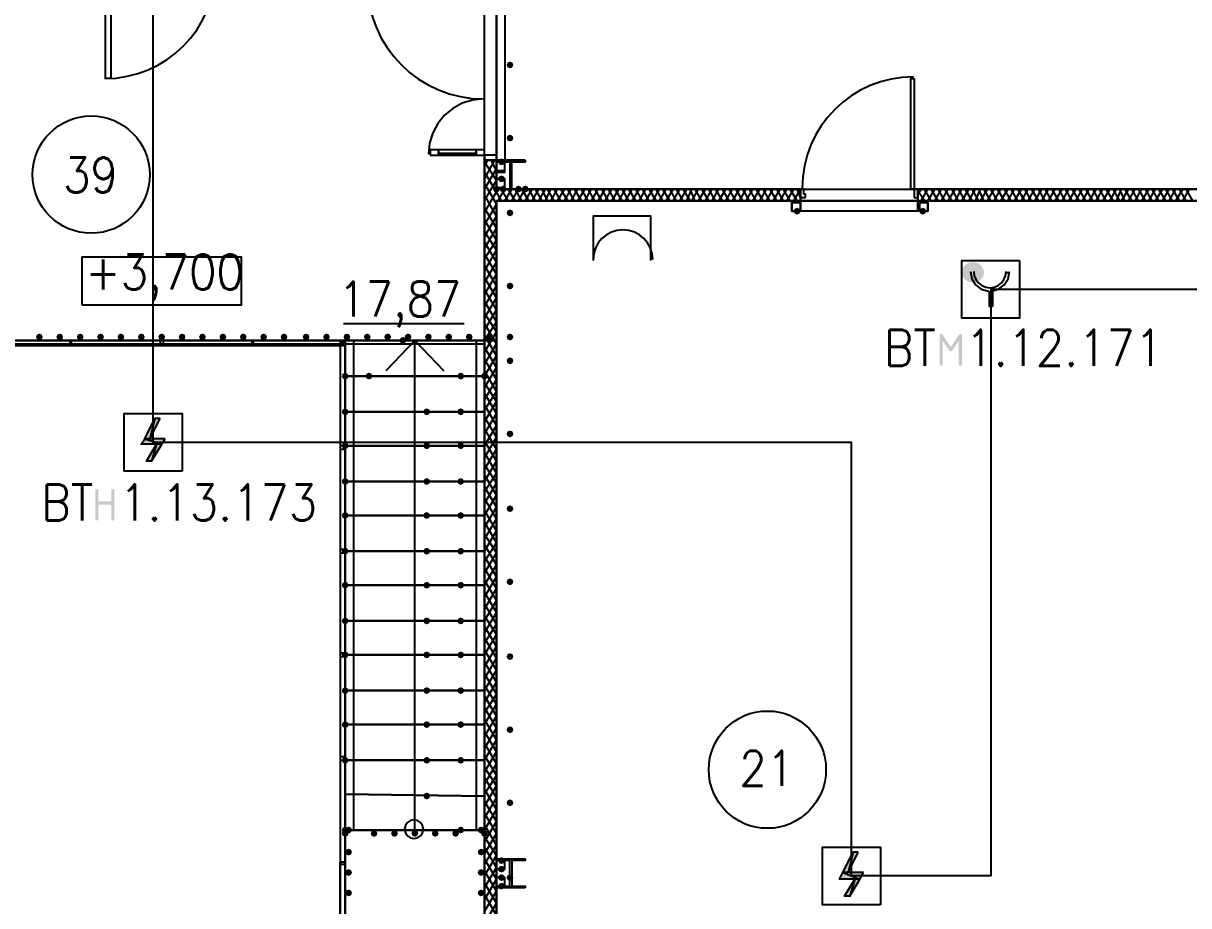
# Model space of a CAD drawing. Header units: millimetres. Extents: x 0 to 420, y 0 to 297.
# Drawn here: x 247.08 to 276.12, y 122.53 to 144.5 of the extents above; entities that cross this region are included whole.
import ezdxf

# ---------------------------------------------------------------- set-up
doc = ezdxf.new("R2010")
doc.units = ezdxf.units.MM
doc.layers.get('0').update_dxf_attribs({"linetype": 'CONTINUOUS'})
doc.styles.get("Standard").update_dxf_attribs({"font": 'STANDARD'})

msp = doc.modelspace()

# ---------------------------------------------------------------- hatches: boundary and pattern name
at = {"true_color": 0x000007}
for points in [[(259.291667, 143.467667), (259.266796, 143.407871), (259.207, 143.383), (259.147204, 143.407871), (259.122333, 143.467667), (259.147204, 143.527462), (259.207, 143.552333), (259.266796, 143.527463)], [(259.291667, 141.647333), (259.266796, 141.587537), (259.207, 141.562667), (259.147204, 141.587537), (259.122333, 141.647333), (259.147204, 141.707129), (259.207, 141.732), (259.266796, 141.707129)], [(259.08, 141.054667), (259.055129, 140.994871), (258.995333, 140.97), (258.935538, 140.994871), (258.910667, 141.054667), (258.935537, 141.114462), (258.995333, 141.139333), (259.055129, 141.114463)], [(259.08, 140.631333), (259.055129, 140.571537), (258.995333, 140.546667), (258.935538, 140.571537), (258.910667, 140.631333), (258.935537, 140.691129), (258.995333, 140.716), (259.055129, 140.691129)], [(258.953, 140.377333), (258.928129, 140.317537), (258.868333, 140.292667), (258.808538, 140.317537), (258.783667, 140.377333), (258.808537, 140.437129), (258.868333, 140.462), (258.928129, 140.437129)], [(259.122333, 140.377333), (259.097463, 140.317537), (259.037667, 140.292667), (258.977871, 140.317537), (258.953, 140.377333), (258.977871, 140.437129), (259.037667, 140.462), (259.097462, 140.437129)], [(259.503333, 140.377333), (259.478462, 140.317537), (259.418667, 140.292667), (259.358871, 140.317537), (259.334, 140.377333), (259.358871, 140.437129), (259.418667, 140.462), (259.478462, 140.437129)], [(259.672667, 140.377333), (259.647796, 140.317537), (259.588, 140.292667), (259.528204, 140.317537), (259.503333, 140.377333), (259.528204, 140.437129), (259.588, 140.462), (259.647796, 140.437129)], [(259.291667, 139.784667), (259.266796, 139.724871), (259.207, 139.7), (259.147204, 139.724871), (259.122333, 139.784667), (259.147204, 139.844462), (259.207, 139.869333), (259.266796, 139.844463)], [(266.446, 139.827), (266.421129, 139.767204), (266.361333, 139.742333), (266.301537, 139.767204), (266.276667, 139.827), (266.301537, 139.886796), (266.361333, 139.911667), (266.421129, 139.886796)], [(269.578667, 139.827), (269.553796, 139.767204), (269.494, 139.742333), (269.434204, 139.767204), (269.409333, 139.827), (269.434204, 139.886796), (269.494, 139.911667), (269.553796, 139.886796)], [(259.291667, 137.964333), (259.266796, 137.904537), (259.207, 137.879667), (259.147204, 137.904537), (259.122333, 137.964333), (259.147204, 138.024129), (259.207, 138.049), (259.266796, 138.024129)], [(247.565333, 136.694333), (247.540462, 136.634537), (247.480667, 136.609667), (247.420871, 136.634537), (247.396, 136.694333), (247.420871, 136.754129), (247.480667, 136.779), (247.540462, 136.754129)], [(248.073333, 136.694333), (248.048462, 136.634537), (247.988667, 136.609667), (247.928871, 136.634537), (247.904, 136.694333), (247.928871, 136.754129), (247.988667, 136.779), (248.048462, 136.754129)], [(248.581333, 136.694333), (248.556462, 136.634537), (248.496667, 136.609667), (248.436871, 136.634537), (248.412, 136.694333), (248.436871, 136.754129), (248.496667, 136.779), (248.556462, 136.754129)], [(249.089333, 136.694333), (249.064462, 136.634537), (249.004667, 136.609667), (248.944871, 136.634537), (248.92, 136.694333), (248.944871, 136.754129), (249.004667, 136.779), (249.064462, 136.754129)], [(249.597333, 136.694333), (249.572462, 136.634537), (249.512667, 136.609667), (249.452871, 136.634537), (249.428, 136.694333), (249.452871, 136.754129), (249.512667, 136.779), (249.572462, 136.754129)], [(250.105333, 136.694333), (250.080462, 136.634537), (250.020667, 136.609667), (249.960871, 136.634537), (249.936, 136.694333), (249.960871, 136.754129), (250.020667, 136.779), (250.080462, 136.754129)], [(250.613333, 136.694333), (250.588462, 136.634537), (250.528667, 136.609667), (250.468871, 136.634537), (250.444, 136.694333), (250.468871, 136.754129), (250.528667, 136.779), (250.588462, 136.754129)], [(251.121333, 136.694333), (251.096462, 136.634537), (251.036667, 136.609667), (250.976871, 136.634537), (250.952, 136.694333), (250.976871, 136.754129), (251.036667, 136.779), (251.096462, 136.754129)], [(251.629333, 136.694333), (251.604463, 136.634537), (251.544667, 136.609667), (251.484871, 136.634537), (251.46, 136.694333), (251.484871, 136.754129), (251.544667, 136.779), (251.604462, 136.754129)], [(252.137333, 136.694333), (252.112462, 136.634537), (252.052667, 136.609667), (251.992871, 136.634537), (251.968, 136.694333), (251.992871, 136.754129), (252.052667, 136.779), (252.112462, 136.754129)], [(252.645333, 136.694333), (252.620462, 136.634537), (252.560667, 136.609667), (252.500871, 136.634537), (252.476, 136.694333), (252.500871, 136.754129), (252.560667, 136.779), (252.620462, 136.754129)], [(253.153333, 136.694333), (253.128462, 136.634537), (253.068667, 136.609667), (253.008871, 136.634537), (252.984, 136.694333), (253.008871, 136.754129), (253.068667, 136.779), (253.128462, 136.754129)], [(253.661333, 136.694333), (253.636462, 136.634537), (253.576667, 136.609667), (253.516871, 136.634537), (253.492, 136.694333), (253.516871, 136.754129), (253.576667, 136.779), (253.636462, 136.754129)], [(254.211667, 136.694333), (254.186796, 136.634537), (254.127, 136.609667), (254.067204, 136.634537), (254.042333, 136.694333), (254.067204, 136.754129), (254.127, 136.779), (254.186796, 136.754129)], [(254.719667, 136.694333), (254.694796, 136.634537), (254.635, 136.609667), (254.575204, 136.634537), (254.550333, 136.694333), (254.575204, 136.754129), (254.635, 136.779), (254.694796, 136.754129)], [(255.227667, 136.694333), (255.202796, 136.634537), (255.143, 136.609667), (255.083204, 136.634537), (255.058333, 136.694333), (255.083204, 136.754129), (255.143, 136.779), (255.202796, 136.754129)], [(255.735667, 136.694333), (255.710796, 136.634537), (255.651, 136.609667), (255.591204, 136.634537), (255.566333, 136.694333), (255.591204, 136.754129), (255.651, 136.779), (255.710796, 136.754129)], [(256.243667, 136.694333), (256.218796, 136.634537), (256.159, 136.609667), (256.099204, 136.634537), (256.074333, 136.694333), (256.099204, 136.754129), (256.159, 136.779), (256.218796, 136.754129)], [(256.751667, 136.694333), (256.726796, 136.634537), (256.667, 136.609667), (256.607204, 136.634537), (256.582333, 136.694333), (256.607204, 136.754129), (256.667, 136.779), (256.726796, 136.754129)], [(257.259667, 136.694333), (257.234796, 136.634537), (257.175, 136.609667), (257.115204, 136.634537), (257.090333, 136.694333), (257.115204, 136.754129), (257.175, 136.779), (257.234796, 136.754129)], [(257.767667, 136.694333), (257.742796, 136.634537), (257.683, 136.609667), (257.623204, 136.634537), (257.598333, 136.694333), (257.623204, 136.754129), (257.683, 136.779), (257.742796, 136.754129)], [(258.275667, 136.694333), (258.250796, 136.634537), (258.191, 136.609667), (258.131204, 136.634537), (258.106333, 136.694333), (258.131204, 136.754129), (258.191, 136.779), (258.250796, 136.754129)], [(258.783667, 136.694333), (258.758796, 136.634537), (258.699, 136.609667), (258.639204, 136.634537), (258.614333, 136.694333), (258.639204, 136.754129), (258.699, 136.779), (258.758796, 136.754129)], [(259.291667, 136.694333), (259.266796, 136.634537), (259.207, 136.609667), (259.147204, 136.634537), (259.122333, 136.694333), (259.147204, 136.754129), (259.207, 136.779), (259.266796, 136.754129)], [(270.429632, 136.770621), (270.459398, 136.760699), (270.46932, 136.730933), (270.46932, 136.014354), (270.459398, 135.984588), (270.429632, 135.974666), (270.399867, 135.984588), (270.389945, 136.014354), (270.389945, 136.599744), (270.227336, 136.356658), (270.190956, 136.332956), (270.153473, 136.356658), (269.991967, 136.599744), (269.991967, 136.014354), (269.982046, 135.984588), (269.95228, 135.974666), (269.922032, 135.984588), (269.912041, 136.014354), (269.912041, 136.730933), (269.922032, 136.760699), (269.95228, 136.770621), (269.987006, 136.750777), (270.190956, 136.444853), (270.396008, 136.752982)], [(259.291667, 136.101667), (259.266796, 136.041871), (259.207, 136.017), (259.147204, 136.041871), (259.122333, 136.101667), (259.147204, 136.161462), (259.207, 136.186333), (259.266796, 136.161463)], [(259.291667, 134.281333), (259.266796, 134.221537), (259.207, 134.196667), (259.147204, 134.221537), (259.122333, 134.281333), (259.147204, 134.341129), (259.207, 134.366), (259.266796, 134.341129)], [(248.872375, 132.16202), (248.872375, 132.8786), (248.882366, 132.908366), (248.912614, 132.918288), (248.942379, 132.908366), (248.952301, 132.8786), (248.952301, 132.599685), (249.270352, 132.599685), (249.270352, 132.8786), (249.280274, 132.908366), (249.31004, 132.918288), (249.340081, 132.908366), (249.350279, 132.8786), (249.350279, 132.16202), (249.340081, 132.132255), (249.31004, 132.122333), (249.280274, 132.132255), (249.270352, 132.16202), (249.270352, 132.52031), (248.952301, 132.52031), (248.952301, 132.16202), (248.942379, 132.132255), (248.912614, 132.122333), (248.882366, 132.132255)], [(259.291667, 132.418667), (259.266796, 132.358871), (259.207, 132.334), (259.147204, 132.358871), (259.122333, 132.418667), (259.147204, 132.478462), (259.207, 132.503333), (259.266796, 132.478463)], [(259.291667, 130.598333), (259.266796, 130.538537), (259.207, 130.513667), (259.147204, 130.538537), (259.122333, 130.598333), (259.147204, 130.658129), (259.207, 130.683), (259.266796, 130.658129)], [(259.291667, 128.735667), (259.266796, 128.675871), (259.207, 128.651), (259.147204, 128.675871), (259.122333, 128.735667), (259.147204, 128.795462), (259.207, 128.820333), (259.266796, 128.795463)], [(259.291667, 126.915333), (259.266796, 126.855538), (259.207, 126.830667), (259.147204, 126.855538), (259.122333, 126.915333), (259.147204, 126.975129), (259.207, 127), (259.266796, 126.975129)], [(259.291667, 125.095), (259.266796, 125.035204), (259.207, 125.010333), (259.147204, 125.035204), (259.122333, 125.095), (259.147204, 125.154796), (259.207, 125.179667), (259.266796, 125.154796)], [(255.185333, 124.333), (255.160462, 124.273204), (255.100667, 124.248333), (255.040871, 124.273204), (255.016, 124.333), (255.040871, 124.392796), (255.100667, 124.417667), (255.160462, 124.392796)], [(255.27, 124.417667), (255.245129, 124.357871), (255.185333, 124.333), (255.125538, 124.357871), (255.100667, 124.417667), (255.125537, 124.477462), (255.185333, 124.502333), (255.245129, 124.477463)], [(255.905, 124.333), (255.880129, 124.273204), (255.820333, 124.248333), (255.760538, 124.273204), (255.735667, 124.333), (255.760537, 124.392796), (255.820333, 124.417667), (255.880129, 124.392796)], [(256.413, 124.333), (256.388129, 124.273204), (256.328333, 124.248333), (256.268537, 124.273204), (256.243667, 124.333), (256.268537, 124.392796), (256.328333, 124.417667), (256.388129, 124.392796)], [(256.921, 124.333), (256.896129, 124.273204), (256.836333, 124.248333), (256.776538, 124.273204), (256.751667, 124.333), (256.776537, 124.392796), (256.836333, 124.417667), (256.896129, 124.392796)], [(257.429, 124.333), (257.404129, 124.273204), (257.344333, 124.248333), (257.284538, 124.273204), (257.259667, 124.333), (257.284537, 124.392796), (257.344333, 124.417667), (257.404129, 124.392796)], [(257.937, 124.333), (257.912129, 124.273204), (257.852333, 124.248333), (257.792537, 124.273204), (257.767667, 124.333), (257.792537, 124.392796), (257.852333, 124.417667), (257.912129, 124.392796)], [(258.572, 124.417667), (258.547129, 124.357871), (258.487333, 124.333), (258.427537, 124.357871), (258.402667, 124.417667), (258.427537, 124.477462), (258.487333, 124.502333), (258.547129, 124.477463)], [(258.656667, 124.333), (258.631796, 124.273204), (258.572, 124.248333), (258.512204, 124.273204), (258.487333, 124.333), (258.512204, 124.392796), (258.572, 124.417667), (258.631796, 124.392796)], [(255.27, 123.867333), (255.245129, 123.807538), (255.185333, 123.782667), (255.125538, 123.807538), (255.100667, 123.867333), (255.125537, 123.927129), (255.185333, 123.952), (255.245129, 123.927129)], [(258.572, 123.867333), (258.547129, 123.807538), (258.487333, 123.782667), (258.427537, 123.807538), (258.402667, 123.867333), (258.427537, 123.927129), (258.487333, 123.952), (258.547129, 123.927129)], [(259.08, 123.655667), (259.055129, 123.595871), (258.995333, 123.571), (258.935538, 123.595871), (258.910667, 123.655667), (258.935537, 123.715462), (258.995333, 123.740333), (259.055129, 123.715463)], [(255.27, 123.359333), (255.245129, 123.299537), (255.185333, 123.274667), (255.125538, 123.299537), (255.100667, 123.359333), (255.125537, 123.419129), (255.185333, 123.444), (255.245129, 123.419129)], [(258.572, 123.359333), (258.547129, 123.299537), (258.487333, 123.274667), (258.427537, 123.299537), (258.402667, 123.359333), (258.427537, 123.419129), (258.487333, 123.444), (258.547129, 123.419129)], [(259.08, 123.444), (259.055129, 123.384204), (258.995333, 123.359333), (258.935538, 123.384204), (258.910667, 123.444), (258.935537, 123.503796), (258.995333, 123.528667), (259.055129, 123.503796)], [(259.08, 123.232333), (259.055129, 123.172537), (258.995333, 123.147667), (258.935538, 123.172537), (258.910667, 123.232333), (258.935537, 123.292129), (258.995333, 123.317), (259.055129, 123.292129)], [(259.291667, 123.232333), (259.266796, 123.172537), (259.207, 123.147667), (259.147204, 123.172537), (259.122333, 123.232333), (259.147204, 123.292129), (259.207, 123.317), (259.266796, 123.292129)], [(255.27, 122.851333), (255.245129, 122.791537), (255.185333, 122.766667), (255.125538, 122.791537), (255.100667, 122.851333), (255.125537, 122.911129), (255.185333, 122.936), (255.245129, 122.911129)], [(258.572, 122.851333), (258.547129, 122.791537), (258.487333, 122.766667), (258.427537, 122.791537), (258.402667, 122.851333), (258.427537, 122.911129), (258.487333, 122.936), (258.547129, 122.911129)], [(259.08, 123.020667), (259.055129, 122.960871), (258.995333, 122.936), (258.935538, 122.960871), (258.910667, 123.020667), (258.935537, 123.080462), (258.995333, 123.105333), (259.055129, 123.080463)]]:
    msp.add_hatch(color=0, dxfattribs=at).paths.add_polyline_path(points, flags=0)
at = {"true_color": 0x000001}
h = msp.add_hatch(color=0, dxfattribs=at)
edge = h.paths.add_edge_path(flags=0)
edge.add_ellipse((270.742834, 138.302999), major_axis=(0.275167, 0), ratio=0.923077, start_angle=0, end_angle=360)
at = {"true_color": 0x0000fe}
for points in [[(256.624667, 136.609667), (256.599796, 136.549871), (256.54, 136.525), (256.480204, 136.549871), (256.455333, 136.609667), (256.480204, 136.669462), (256.54, 136.694333), (256.599796, 136.669463)], [(255.185333, 135.720667), (255.160462, 135.660871), (255.100667, 135.636), (255.040871, 135.660871), (255.016, 135.720667), (255.040871, 135.780462), (255.100667, 135.805333), (255.160462, 135.780463)], [(255.185333, 135.720667), (255.160462, 135.660871), (255.100667, 135.636), (255.040871, 135.660871), (255.016, 135.720667), (255.040871, 135.780462), (255.100667, 135.805333), (255.160462, 135.780463)], [(255.778, 135.720667), (255.753129, 135.660871), (255.693333, 135.636), (255.633537, 135.660871), (255.608667, 135.720667), (255.633537, 135.780462), (255.693333, 135.805333), (255.753129, 135.780463)], [(258.064, 135.720667), (258.039129, 135.660871), (257.979333, 135.636), (257.919538, 135.660871), (257.894667, 135.720667), (257.919537, 135.780462), (257.979333, 135.805333), (258.039129, 135.780463)], [(258.656667, 135.720667), (258.631796, 135.660871), (258.572, 135.636), (258.512204, 135.660871), (258.487333, 135.720667), (258.512204, 135.780462), (258.572, 135.805333), (258.631796, 135.780463)], [(258.656667, 135.720667), (258.631796, 135.660871), (258.572, 135.636), (258.512204, 135.660871), (258.487333, 135.720667), (258.512204, 135.780462), (258.572, 135.805333), (258.631796, 135.780463)], [(255.185333, 134.831667), (255.160462, 134.771871), (255.100667, 134.747), (255.040871, 134.771871), (255.016, 134.831667), (255.040871, 134.891462), (255.100667, 134.916333), (255.160462, 134.891463)], [(257.217333, 134.831667), (257.192462, 134.771871), (257.132667, 134.747), (257.072871, 134.771871), (257.048, 134.831667), (257.072871, 134.891462), (257.132667, 134.916333), (257.192462, 134.891463)], [(258.064, 134.831667), (258.039129, 134.771871), (257.979333, 134.747), (257.919538, 134.771871), (257.894667, 134.831667), (257.919537, 134.891462), (257.979333, 134.916333), (258.039129, 134.891463)], [(255.185333, 133.985), (255.160462, 133.925204), (255.100667, 133.900333), (255.040871, 133.925204), (255.016, 133.985), (255.040871, 134.044796), (255.100667, 134.069667), (255.160462, 134.044796)], [(257.217333, 133.985), (257.192462, 133.925204), (257.132667, 133.900333), (257.072871, 133.925204), (257.048, 133.985), (257.072871, 134.044796), (257.132667, 134.069667), (257.192462, 134.044796)], [(258.064, 133.985), (258.039129, 133.925204), (257.979333, 133.900333), (257.919538, 133.925204), (257.894667, 133.985), (257.919537, 134.044796), (257.979333, 134.069667), (258.039129, 134.044796)], [(255.185333, 133.096), (255.160462, 133.036204), (255.100667, 133.011333), (255.040871, 133.036204), (255.016, 133.096), (255.040871, 133.155796), (255.100667, 133.180667), (255.160462, 133.155796)], [(257.217333, 133.096), (257.192462, 133.036204), (257.132667, 133.011333), (257.072871, 133.036204), (257.048, 133.096), (257.072871, 133.155796), (257.132667, 133.180667), (257.192462, 133.155796)], [(258.064, 133.096), (258.039129, 133.036204), (257.979333, 133.011333), (257.919538, 133.036204), (257.894667, 133.096), (257.919537, 133.155796), (257.979333, 133.180667), (258.039129, 133.155796)], [(255.185333, 132.249333), (255.160462, 132.189537), (255.100667, 132.164667), (255.040871, 132.189537), (255.016, 132.249333), (255.040871, 132.309129), (255.100667, 132.334), (255.160462, 132.309129)], [(257.217333, 132.249333), (257.192462, 132.189537), (257.132667, 132.164667), (257.072871, 132.189537), (257.048, 132.249333), (257.072871, 132.309129), (257.132667, 132.334), (257.192462, 132.309129)], [(258.064, 132.249333), (258.039129, 132.189537), (257.979333, 132.164667), (257.919538, 132.189537), (257.894667, 132.249333), (257.919537, 132.309129), (257.979333, 132.334), (258.039129, 132.309129)], [(255.185333, 131.360333), (255.160462, 131.300538), (255.100667, 131.275667), (255.040871, 131.300538), (255.016, 131.360333), (255.040871, 131.420129), (255.100667, 131.445), (255.160462, 131.420129)], [(257.217333, 131.360333), (257.192462, 131.300538), (257.132667, 131.275667), (257.072871, 131.300538), (257.048, 131.360333), (257.072871, 131.420129), (257.132667, 131.445), (257.192462, 131.420129)], [(258.064, 131.360333), (258.039129, 131.300538), (257.979333, 131.275667), (257.919538, 131.300538), (257.894667, 131.360333), (257.919537, 131.420129), (257.979333, 131.445), (258.039129, 131.420129)], [(255.185333, 130.513667), (255.160462, 130.453871), (255.100667, 130.429), (255.040871, 130.453871), (255.016, 130.513667), (255.040871, 130.573462), (255.100667, 130.598333), (255.160462, 130.573463)], [(255.185333, 130.513667), (255.160462, 130.453871), (255.100667, 130.429), (255.040871, 130.453871), (255.016, 130.513667), (255.040871, 130.573462), (255.100667, 130.598333), (255.160462, 130.573463)], [(257.217333, 130.513667), (257.192462, 130.453871), (257.132667, 130.429), (257.072871, 130.453871), (257.048, 130.513667), (257.072871, 130.573462), (257.132667, 130.598333), (257.192462, 130.573463)], [(258.064, 130.513667), (258.039129, 130.453871), (257.979333, 130.429), (257.919538, 130.453871), (257.894667, 130.513667), (257.919537, 130.573462), (257.979333, 130.598333), (258.039129, 130.573463)], [(255.185333, 129.624667), (255.160462, 129.564871), (255.100667, 129.54), (255.040871, 129.564871), (255.016, 129.624667), (255.040871, 129.684462), (255.100667, 129.709333), (255.160462, 129.684463)], [(257.217333, 129.624667), (257.192462, 129.564871), (257.132667, 129.54), (257.072871, 129.564871), (257.048, 129.624667), (257.072871, 129.684462), (257.132667, 129.709333), (257.192462, 129.684463)], [(258.064, 129.624667), (258.039129, 129.564871), (257.979333, 129.54), (257.919538, 129.564871), (257.894667, 129.624667), (257.919537, 129.684462), (257.979333, 129.709333), (258.039129, 129.684463)], [(255.185333, 128.778), (255.160462, 128.718204), (255.100667, 128.693333), (255.040871, 128.718204), (255.016, 128.778), (255.040871, 128.837796), (255.100667, 128.862667), (255.160462, 128.837796)], [(257.217333, 128.778), (257.192462, 128.718204), (257.132667, 128.693333), (257.072871, 128.718204), (257.048, 128.778), (257.072871, 128.837796), (257.132667, 128.862667), (257.192462, 128.837796)], [(258.064, 128.778), (258.039129, 128.718204), (257.979333, 128.693333), (257.919538, 128.718204), (257.894667, 128.778), (257.919537, 128.837796), (257.979333, 128.862667), (258.039129, 128.837796)], [(255.185333, 127.889), (255.160462, 127.829204), (255.100667, 127.804333), (255.040871, 127.829204), (255.016, 127.889), (255.040871, 127.948796), (255.100667, 127.973667), (255.160462, 127.948796)], [(257.217333, 127.889), (257.192462, 127.829204), (257.132667, 127.804333), (257.072871, 127.829204), (257.048, 127.889), (257.072871, 127.948796), (257.132667, 127.973667), (257.192462, 127.948796)], [(258.064, 127.889), (258.039129, 127.829204), (257.979333, 127.804333), (257.919538, 127.829204), (257.894667, 127.889), (257.919537, 127.948796), (257.979333, 127.973667), (258.039129, 127.948796)], [(255.185333, 127.042333), (255.160462, 126.982537), (255.100667, 126.957667), (255.040871, 126.982537), (255.016, 127.042333), (255.040871, 127.102129), (255.100667, 127.127), (255.160462, 127.102129)], [(257.217333, 127.042333), (257.192462, 126.982537), (257.132667, 126.957667), (257.072871, 126.982537), (257.048, 127.042333), (257.072871, 127.102129), (257.132667, 127.127), (257.192462, 127.102129)], [(258.064, 127.042333), (258.039129, 126.982537), (257.979333, 126.957667), (257.919538, 126.982537), (257.894667, 127.042333), (257.919537, 127.102129), (257.979333, 127.127), (258.039129, 127.102129)], [(255.185333, 126.153333), (255.160462, 126.093538), (255.100667, 126.068667), (255.040871, 126.093538), (255.016, 126.153333), (255.040871, 126.213129), (255.100667, 126.238), (255.160462, 126.213129)], [(257.217333, 126.153333), (257.192462, 126.093538), (257.132667, 126.068667), (257.072871, 126.093538), (257.048, 126.153333), (257.072871, 126.213129), (257.132667, 126.238), (257.192462, 126.213129)], [(258.064, 126.153333), (258.039129, 126.093538), (257.979333, 126.068667), (257.919538, 126.093538), (257.894667, 126.153333), (257.919537, 126.213129), (257.979333, 126.238), (258.039129, 126.213129)], [(257.217333, 125.264333), (257.192462, 125.204537), (257.132667, 125.179667), (257.072871, 125.204537), (257.048, 125.264333), (257.072871, 125.324129), (257.132667, 125.349), (257.192462, 125.324129)], [(257.217333, 125.264333), (257.192462, 125.204537), (257.132667, 125.179667), (257.072871, 125.204537), (257.048, 125.264333), (257.072871, 125.324129), (257.132667, 125.349), (257.192462, 125.324129)], [(255.185333, 124.417667), (255.160462, 124.357871), (255.100667, 124.333), (255.040871, 124.357871), (255.016, 124.417667), (255.040871, 124.477462), (255.100667, 124.502333), (255.160462, 124.477463)], [(258.064, 124.417667), (258.039129, 124.357871), (257.979333, 124.333), (257.919538, 124.357871), (257.894667, 124.417667), (257.919537, 124.477462), (257.979333, 124.502333), (258.039129, 124.477463)]]:
    msp.add_hatch(color=0, dxfattribs=at).paths.add_polyline_path(points, flags=0)
at = {"true_color": 0x000001}
h = msp.add_hatch(color=0, dxfattribs=at)
h.paths.add_polyline_path([(250.486334, 134.662333), (250.359334, 134.662333), (250.232334, 134.154333)], flags=0)
h.paths.add_polyline_path([(250.359334, 134.662333), (250.232334, 134.154333), (250.105334, 134.154333)], flags=0)
h = msp.add_hatch(color=0, dxfattribs=at)
h.paths.add_polyline_path([(250.613334, 134.154333), (250.105334, 134.154333), (250.528667, 134.027333)], flags=0)
h.paths.add_polyline_path([(250.105334, 134.154333), (250.528667, 134.027333), (250.020667, 134.027333)], flags=0)
h = msp.add_hatch(color=0, dxfattribs=at)
h.paths.add_polyline_path([(250.528667, 134.027333), (250.401667, 134.027333), (250.274667, 133.603999)], flags=0)
h.paths.add_polyline_path([(250.401667, 134.027333), (250.274667, 133.603999), (250.147667, 133.603999)], flags=0)
h = msp.add_hatch(color=0, dxfattribs=at)
h.paths.add_polyline_path([(267.885334, 123.867333), (267.758334, 123.867333), (267.631334, 123.359333)], flags=0)
h.paths.add_polyline_path([(267.758334, 123.867333), (267.631334, 123.359333), (267.504334, 123.359333)], flags=0)
h = msp.add_hatch(color=0, dxfattribs=at)
h.paths.add_polyline_path([(268.012334, 123.359333), (267.504334, 123.359333), (267.927667, 123.19)], flags=0)
h.paths.add_polyline_path([(267.504334, 123.359333), (267.927667, 123.19), (267.419667, 123.19)], flags=0)
h = msp.add_hatch(color=0, dxfattribs=at)
h.paths.add_polyline_path([(267.927667, 123.19), (267.800667, 123.19), (267.673667, 122.766666)], flags=0)
h.paths.add_polyline_path([(267.800667, 123.19), (267.673667, 122.766666), (267.546667, 122.766666)], flags=0)

# ---------------------------------------------------------------- linework, layer by layer
at = {"color": 0, "true_color": 0x000007}
for points in [[(392.938, 222.25), (258.868333, 222.25), (258.868333, 191.219667), (242.189, 191.219667), (242.189, 222.25), (108.119333, 222.25), (108.119333, 105.579333), (242.189, 105.579333), (242.189, 136.609667), (258.868333, 136.609667), (258.868333, 105.579333), (392.938, 105.579333)], [(242.189, 221.869), (242.189, 191.219667), (258.868333, 191.219667), (258.868333, 221.869), (392.557, 221.869), (392.557, 105.918), (258.868333, 105.918), (258.868333, 136.609667), (242.189, 136.609667), (242.189, 105.918), (108.500333, 105.918), (108.500333, 221.869)], [(249.131667, 143.129), (249.131667, 145.880667), (249.258667, 145.880667), (249.258667, 143.129)], [(269.282333, 143.129), (269.282333, 140.377333), (269.197667, 140.377333), (269.197667, 143.129)], [(257.217333, 141.224), (257.429, 141.224), (257.429, 141.351), (257.217333, 141.351)], [(257.429, 141.266333), (258.360333, 141.266333), (258.360333, 141.351), (257.429, 141.351)], [(257.429, 141.224), (258.360333, 141.224), (258.360333, 141.266333), (257.429, 141.266333)], [(258.572, 141.351), (258.360333, 141.351), (258.360333, 141.224), (258.572, 141.224)], [(258.868333, 141.224), (258.572, 141.224), (258.572, 141.097), (258.868333, 141.097)], [(258.868333, 141.097), (258.572, 141.097)], [(259.588, 141.097), (258.868333, 141.097), (258.868333, 141.054667), (259.207, 141.054667), (259.207, 140.377333), (258.868333, 140.377333), (259.588, 140.377333), (259.249333, 140.377333), (259.249333, 141.054667), (259.588, 141.054667)], [(259.08, 141.054667), (258.868333, 141.054667), (258.868333, 140.843), (259.08, 140.843), (259.08, 141.054667), (258.868333, 141.054667), (258.868333, 140.800667), (259.08, 140.800667)], [(259.08, 140.631333), (258.868333, 140.631333), (258.868333, 140.419667), (259.08, 140.419667), (259.08, 140.631333), (258.868333, 140.631333), (258.868333, 140.377333), (259.08, 140.377333)], [(266.573, 140.165667), (266.573, 140.250333), (266.530667, 140.250333), (266.530667, 140.377333), (266.446, 140.377333), (266.446, 140.165667)], [(269.367, 140.165667), (269.367, 140.377333), (269.282333, 140.377333), (269.282333, 140.250333), (269.282333, 140.165667)], [(266.234333, 140.081), (266.446, 140.081), (266.446, 139.827), (266.234333, 139.827)], [(266.234333, 140.038667), (266.234333, 139.827), (266.446, 139.827), (266.446, 140.038667)], [(269.367, 140.081), (269.621, 140.081), (269.621, 139.827), (269.367, 139.827)], [(269.409333, 140.038667), (269.409333, 139.827), (269.621, 139.827), (269.621, 140.038667)], [(248.539, 137.498667), (252.518333, 137.498667), (252.518333, 138.684), (248.539, 138.684)], [(246.083667, 120.946333), (246.083667, 113.157), (245.956667, 113.157), (245.956667, 120.946333), (245.956667, 113.157), (246.083667, 113.157), (246.083667, 120.946333), (246.083667, 123.613333), (246.083667, 136.482667), (254.973667, 136.482667), (254.973667, 123.613333), (254.973667, 120.946333), (254.973667, 113.157), (255.100667, 113.157), (255.100667, 120.946333), (255.100667, 123.613333), (255.100667, 136.609667), (245.956667, 136.609667), (245.956667, 123.613333), (245.956667, 120.946333), (245.956667, 113.157), (246.083667, 113.157)], [(248.285, 136.482667), (248.285, 136.609667), (248.242667, 136.609667), (248.242667, 136.482667)], [(250.571, 136.482667), (250.571, 136.609667), (250.486333, 136.609667), (250.486333, 136.482667)], [(252.814667, 136.482667), (252.814667, 136.609667), (252.772333, 136.609667), (252.772333, 136.482667)], [(255.100667, 136.525), (255.100667, 136.567333), (255.058333, 136.567333), (255.016, 136.567333), (254.973667, 136.567333), (254.973667, 136.525), (255.016, 136.525), (255.016, 136.482667), (255.058333, 136.482667), (255.058333, 136.525)], [(255.312333, 124.417667), (255.312333, 136.609667), (255.100667, 136.609667), (255.100667, 124.417667)], [(255.100667, 135.720667), (255.100667, 136.609667), (258.572, 136.609667), (258.572, 135.720667), (255.100667, 135.720667), (255.100667, 134.831667), (258.572, 134.831667), (258.572, 135.720667)], [(258.572, 124.417667), (258.572, 136.609667), (258.360333, 136.609667), (258.360333, 124.417667)], [(258.572, 134.831667), (255.100667, 134.831667), (255.100667, 133.985), (258.572, 133.985)], [(254.973667, 133.900333), (255.100667, 133.900333), (255.100667, 133.985), (254.973667, 133.985)], [(258.572, 133.985), (255.100667, 133.985), (255.100667, 133.096), (258.572, 133.096)], [(258.572, 133.096), (255.100667, 133.096), (255.100667, 132.249333), (258.572, 132.249333)], [(258.572, 132.249333), (255.100667, 132.249333), (255.100667, 131.360333), (258.572, 131.360333)], [(254.973667, 131.318), (255.100667, 131.318), (255.100667, 131.402667), (254.973667, 131.402667)], [(258.572, 131.360333), (255.100667, 131.360333), (255.100667, 130.513667), (258.572, 130.513667)], [(258.572, 130.513667), (255.100667, 130.513667), (255.100667, 129.624667), (258.572, 129.624667)], [(258.572, 129.624667), (255.100667, 129.624667), (255.100667, 128.778), (258.572, 128.778)], [(254.973667, 128.735667), (255.100667, 128.735667), (255.100667, 128.820333), (254.973667, 128.820333)], [(258.572, 128.778), (255.100667, 128.778), (255.100667, 127.889), (258.572, 127.889)], [(258.572, 127.889), (255.100667, 127.889), (255.100667, 127.042333), (258.572, 127.042333)], [(258.572, 127.042333), (255.100667, 127.042333), (255.100667, 126.153333), (258.572, 126.153333)], [(254.973667, 126.153333), (255.100667, 126.153333), (255.100667, 126.238), (254.973667, 126.238)], [(258.572, 126.153333), (255.100667, 126.153333), (255.100667, 125.306667), (258.572, 125.264333)], [(258.572, 125.264333), (255.100667, 125.306667), (255.100667, 124.417667), (258.572, 124.417667)], [(258.572, 124.417667), (255.100667, 124.417667), (255.100667, 121.793), (258.572, 121.793)], [(254.973667, 123.571), (255.100667, 123.571), (255.100667, 123.613333), (254.973667, 123.613333)], [(259.588, 122.978333), (258.868333, 122.978333), (258.868333, 123.020667), (259.207, 123.020667), (259.207, 123.655667), (258.868333, 123.655667), (258.868333, 123.698), (259.588, 123.698), (259.588, 123.655667), (259.249333, 123.655667), (259.249333, 123.020667), (259.588, 123.020667)], [(259.08, 123.655667), (258.868333, 123.655667), (258.868333, 123.444), (259.08, 123.444), (259.08, 123.655667), (258.868333, 123.655667), (258.868333, 123.444), (259.08, 123.444)], [(259.08, 123.232333), (258.868333, 123.232333), (258.868333, 123.020667), (259.08, 123.020667), (259.08, 123.232333), (258.868333, 123.232333), (258.868333, 123.020667), (259.08, 123.020667)]]:
    msp.add_lwpolyline(points, close=True, dxfattribs=at)
at = {"color": 0, "true_color": 0x0000fe}
msp.add_lwpolyline([(242.189, 221.869), (108.500333, 221.869), (108.500333, 105.918), (242.189, 105.918), (242.189, 136.609667), (258.868333, 136.609667), (258.868333, 105.918), (392.557, 105.918), (392.557, 221.869), (258.868333, 221.869), (258.868333, 191.219667), (242.189, 191.219667)], close=True, dxfattribs=at)
at = {"color": 0, "true_color": 0x000001}
for points in [[(285.115001, 137.879666), (271.907001, 137.879666), (271.187334, 137.879666), (271.187334, 123.274666), (267.716001, 123.274666), (267.716001, 134.069666), (250.317001, 134.069666), (250.317001, 149.224999), (113.749668, 149.224999), (113.749668, 178.180999), (127.762001, 178.265666), (233.934001, 178.265666), (233.934001, 195.410666), (250.317001, 195.410666), (250.317001, 163.914666), (262.085667, 163.914666), (262.085667, 178.265666), (385.953, 178.265666)], [(270.679334, 138.325614), (270.71349, 138.144771), (270.808435, 137.993964), (270.951171, 137.887273), (271.128702, 137.838781)], [(270.764005, 138.325826), (270.777569, 138.22057), (270.81734, 138.124049), (270.880597, 138.040998), (270.964622, 137.976152), (271.06267, 137.935528), (271.166171, 137.921987), (271.269673, 137.935528), (271.36772, 137.976152), (271.451746, 138.040998), (271.515003, 138.124049), (271.554774, 138.22057), (271.568338, 138.325826)], [(271.203611, 137.838776), (271.38116, 137.887269), (271.523895, 137.99396), (271.61883, 138.144767), (271.652979, 138.32561)], [(271.568334, 138.302999), (271.653001, 138.302999)], [(271.145001, 137.837333), (271.145001, 137.456333)], [(271.229667, 137.837333), (271.229667, 137.456333)], [(271.229667, 137.456333), (271.145001, 137.456333)]]:
    msp.add_lwpolyline(points, dxfattribs=at)
at = {"color": 0, "true_color": 0x000008}
for points in [[(380.322667, 140.377333), (380.322667, 187.452), (258.868333, 187.452), (258.868333, 140.377333)], [(242.485333, 145.880667), (242.485333, 136.525), (258.572, 136.525), (258.572, 145.880667)]]:
    msp.add_lwpolyline(points, close=True, dxfattribs=at)
at = {"color": 0, "true_color": 0x000007}
for points in [[(249.1105, 143.129), (249.394009, 143.143316), (249.669327, 143.185334), (249.935061, 143.25366), (250.189818, 143.346901), (250.432204, 143.463663), (250.660824, 143.602552), (250.874286, 143.762176), (251.071195, 143.941139), (251.250158, 144.138048), (251.409781, 144.351509), (251.54867, 144.58013), (251.665432, 144.822515), (251.758674, 145.077272), (251.827, 145.343006), (251.869018, 145.618325), (251.883333, 145.901833)], [(255.651, 145.520833), (255.665971, 145.224339), (255.709913, 144.93641), (255.781369, 144.658504), (255.87888, 144.392079), (256.00099, 144.138591), (256.14624, 143.8995), (256.313174, 143.676261), (256.500334, 143.470334), (256.706261, 143.283174), (256.9295, 143.11624), (257.168591, 142.97099), (257.422079, 142.84888), (257.688504, 142.751369), (257.96641, 142.679913), (258.254339, 142.635971), (258.550833, 142.621)], [(258.868333, 143.340667), (258.868333, 145.626667), (258.995333, 145.626667)], [(258.995333, 145.626667), (259.08, 145.626667), (259.08, 143.340667)], [(258.995333, 141.097), (258.868333, 141.097), (258.868333, 143.340667)], [(259.08, 143.340667), (259.08, 141.097), (258.995333, 141.097)], [(269.261167, 143.171333), (268.977658, 143.157018), (268.70234, 143.115), (268.436605, 143.046674), (268.181849, 142.953432), (267.939463, 142.83667), (267.710843, 142.697781), (267.497381, 142.538158), (267.300472, 142.359195), (267.121509, 142.162286), (266.961886, 141.948824), (266.822996, 141.720204), (266.706234, 141.477818), (266.612993, 141.223061), (266.544667, 140.957327), (266.502649, 140.682009), (266.488333, 140.3985)], [(258.550833, 142.621), (258.273558, 142.593048), (258.015301, 142.512879), (257.781597, 142.386026), (257.577976, 142.218024), (257.409974, 142.014403), (257.283121, 141.780699), (257.202952, 141.522442), (257.175, 141.245167)], [(257.429, 141.266333), (258.360333, 141.266333)], [(258.572, 140.927667), (258.656667, 141.097)], [(258.572, 140.631333), (258.826, 141.097)], [(258.572, 141.097), (258.868333, 141.097)], [(258.572, 141.097), (258.572, 140.377333)], [(258.868333, 140.589), (258.572, 141.054667)], [(258.572, 140.377333), (258.868333, 140.885333)], [(258.868333, 140.843), (258.741333, 141.097)], [(258.868333, 141.097), (258.868333, 141.054667)], [(258.868333, 140.377333), (258.868333, 141.097)], [(258.995333, 140.843), (258.995333, 140.800667)], [(259.037667, 141.097), (259.037667, 141.054667)], [(259.207, 141.097), (259.207, 140.377333)], [(259.418667, 141.097), (259.418667, 141.054667)], [(259.588, 141.097), (259.588, 141.054667)], [(258.826, 140.377333), (258.572, 140.800667)], [(258.741333, 140.377333), (258.868333, 140.589)], [(258.656667, 140.377333), (258.572, 140.504333)], [(258.572, 140.081), (258.741333, 140.377333)], [(258.572, 140.377333), (258.572, 140.081)], [(258.826, 140.081), (258.656667, 140.377333)], [(258.741333, 140.081), (258.910667, 140.377333)], [(258.995333, 140.081), (258.826, 140.377333)], [(266.446, 140.377333), (258.868333, 140.377333)], [(258.910667, 140.081), (259.08, 140.377333)], [(258.995333, 140.419667), (258.995333, 140.377333)], [(259.164667, 140.081), (258.995333, 140.377333)], [(259.08, 140.081), (259.249333, 140.377333)], [(259.334, 140.081), (259.164667, 140.377333)], [(259.249333, 140.081), (259.418667, 140.377333)], [(259.503333, 140.081), (259.334, 140.377333)], [(259.418667, 140.081), (259.588, 140.377333)], [(259.672667, 140.081), (259.503333, 140.377333)], [(259.588, 140.081), (259.757333, 140.377333)], [(259.842, 140.081), (259.672667, 140.377333)], [(259.757333, 140.081), (259.926667, 140.377333)], [(260.011333, 140.081), (259.842, 140.377333)], [(259.926667, 140.081), (260.096, 140.377333)], [(260.138333, 140.081), (260.011333, 140.377333)], [(260.096, 140.081), (260.223, 140.377333)], [(260.307667, 140.081), (260.138333, 140.377333)], [(260.223, 140.081), (260.392333, 140.377333)], [(260.477, 140.081), (260.307667, 140.377333)], [(260.392333, 140.081), (260.561667, 140.377333)], [(260.646333, 140.081), (260.477, 140.377333)], [(260.561667, 140.081), (260.731, 140.377333)], [(260.815667, 140.081), (260.646333, 140.377333)], [(260.731, 140.081), (260.900333, 140.377333)], [(260.985, 140.081), (260.815667, 140.377333)], [(260.900333, 140.081), (261.069667, 140.377333)], [(261.154333, 140.081), (260.985, 140.377333)], [(261.069667, 140.081), (261.239, 140.377333)], [(261.323667, 140.081), (261.154333, 140.377333)], [(261.239, 140.081), (261.408333, 140.377333)], [(261.493, 140.081), (261.323667, 140.377333)], [(261.408333, 140.081), (261.577667, 140.377333)], [(261.662333, 140.081), (261.493, 140.377333)], [(261.577667, 140.081), (261.747, 140.377333)], [(261.831667, 140.081), (261.662333, 140.377333)], [(261.747, 140.081), (261.916333, 140.377333)], [(262.001, 140.081), (261.831667, 140.377333)], [(261.916333, 140.081), (262.085667, 140.377333)], [(262.170333, 140.081), (262.001, 140.377333)], [(262.085667, 140.081), (262.255, 140.377333)], [(262.339667, 140.081), (262.170333, 140.377333)], [(262.255, 140.081), (262.424333, 140.377333)], [(262.509, 140.081), (262.339667, 140.377333)], [(262.424333, 140.081), (262.593667, 140.377333)], [(262.678333, 140.081), (262.509, 140.377333)], [(262.593667, 140.081), (262.763, 140.377333)], [(262.847667, 140.081), (262.678333, 140.377333)], [(262.763, 140.081), (262.932333, 140.377333)], [(263.017, 140.081), (262.847667, 140.377333)], [(262.932333, 140.081), (263.101667, 140.377333)], [(263.186333, 140.081), (263.017, 140.377333)], [(263.101667, 140.081), (263.271, 140.377333)], [(263.355667, 140.081), (263.186333, 140.377333)], [(263.271, 140.081), (263.440333, 140.377333)], [(263.525, 140.081), (263.355667, 140.377333)], [(263.440333, 140.081), (263.609667, 140.377333)], [(263.694333, 140.081), (263.525, 140.377333)], [(263.609667, 140.081), (263.736667, 140.377333)], [(263.821333, 140.081), (263.694333, 140.377333)], [(263.736667, 140.081), (263.906, 140.377333)], [(263.990667, 140.081), (263.821333, 140.377333)], [(263.906, 140.081), (264.075333, 140.377333)], [(264.16, 140.081), (263.990667, 140.377333)], [(264.075333, 140.081), (264.244667, 140.377333)], [(264.329333, 140.081), (264.16, 140.377333)], [(264.244667, 140.081), (264.414, 140.377333)], [(264.498667, 140.081), (264.329333, 140.377333)], [(264.414, 140.081), (264.583333, 140.377333)], [(264.668, 140.081), (264.498667, 140.377333)], [(264.583333, 140.081), (264.752667, 140.377333)], [(264.837333, 140.081), (264.668, 140.377333)], [(264.752667, 140.081), (264.922, 140.377333)], [(265.006667, 140.081), (264.837333, 140.377333)], [(264.922, 140.081), (265.091333, 140.377333)], [(265.176, 140.081), (265.006667, 140.377333)], [(265.091333, 140.081), (265.260667, 140.377333)], [(265.345333, 140.081), (265.176, 140.377333)], [(265.260667, 140.081), (265.43, 140.377333)], [(265.514667, 140.081), (265.345333, 140.377333)], [(265.43, 140.081), (265.599333, 140.377333)], [(265.684, 140.081), (265.514667, 140.377333)], [(265.599333, 140.081), (265.768667, 140.377333)], [(265.853333, 140.081), (265.684, 140.377333)], [(265.768667, 140.081), (265.938, 140.377333)], [(266.022667, 140.081), (265.853333, 140.377333)], [(265.938, 140.081), (266.107333, 140.377333)], [(266.192, 140.081), (266.022667, 140.377333)], [(266.107333, 140.081), (266.276667, 140.377333)], [(266.361333, 140.081), (266.192, 140.377333)], [(266.276667, 140.081), (266.446, 140.377333)], [(266.446, 140.165667), (266.361333, 140.377333)], [(266.446, 140.377333), (266.446, 140.165667), (266.446, 140.081)], [(266.446, 140.081), (266.446, 140.165667), (266.446, 140.377333), (266.446, 140.165667)], [(269.367, 140.250333), (269.451667, 140.377333)], [(269.367, 140.377333), (269.367, 140.165667), (269.367, 140.081)], [(269.367, 140.081), (269.367, 140.165667), (269.367, 140.377333), (269.367, 140.165667)], [(283.845, 140.377333), (269.367, 140.377333)], [(269.536333, 140.081), (269.367, 140.335)], [(269.451667, 140.081), (269.621, 140.377333)], [(269.705667, 140.081), (269.536333, 140.377333)], [(269.621, 140.081), (269.790333, 140.377333)], [(269.875, 140.081), (269.705667, 140.377333)], [(269.790333, 140.081), (269.959667, 140.377333)], [(270.044333, 140.081), (269.875, 140.377333)], [(269.959667, 140.081), (270.129, 140.377333)], [(270.213667, 140.081), (270.044333, 140.377333)], [(270.129, 140.081), (270.298333, 140.377333)], [(270.383, 140.081), (270.213667, 140.377333)], [(270.298333, 140.081), (270.467667, 140.377333)], [(270.552333, 140.081), (270.383, 140.377333)], [(270.467667, 140.081), (270.637, 140.377333)], [(270.721667, 140.081), (270.552333, 140.377333)], [(270.637, 140.081), (270.806333, 140.377333)], [(270.891, 140.081), (270.721667, 140.377333)], [(270.806333, 140.081), (270.933333, 140.377333)], [(271.018, 140.081), (270.891, 140.377333)], [(270.933333, 140.081), (271.102667, 140.377333)], [(271.187333, 140.081), (271.018, 140.377333)], [(271.102667, 140.081), (271.272, 140.377333)], [(271.356667, 140.081), (271.187333, 140.377333)], [(271.272, 140.081), (271.441333, 140.377333)], [(271.526, 140.081), (271.356667, 140.377333)], [(271.441333, 140.081), (271.610667, 140.377333)], [(271.695333, 140.081), (271.526, 140.377333)], [(271.610667, 140.081), (271.78, 140.377333)], [(271.864667, 140.081), (271.695333, 140.377333)], [(271.78, 140.081), (271.949333, 140.377333)], [(272.034, 140.081), (271.864667, 140.377333)], [(271.949333, 140.081), (272.118667, 140.377333)], [(272.203333, 140.081), (272.034, 140.377333)], [(272.118667, 140.081), (272.288, 140.377333)], [(272.372667, 140.081), (272.203333, 140.377333)], [(272.288, 140.081), (272.457333, 140.377333)], [(272.542, 140.081), (272.372667, 140.377333)], [(272.457333, 140.081), (272.626667, 140.377333)], [(272.711333, 140.081), (272.542, 140.377333)], [(272.626667, 140.081), (272.796, 140.377333)], [(272.880667, 140.081), (272.711333, 140.377333)], [(272.796, 140.081), (272.965333, 140.377333)], [(273.05, 140.081), (272.880667, 140.377333)], [(272.965333, 140.081), (273.134667, 140.377333)], [(273.219333, 140.081), (273.05, 140.377333)], [(273.134667, 140.081), (273.304, 140.377333)], [(273.388667, 140.081), (273.219333, 140.377333)], [(273.304, 140.081), (273.473333, 140.377333)], [(273.558, 140.081), (273.388667, 140.377333)], [(273.473333, 140.081), (273.642667, 140.377333)], [(273.727333, 140.081), (273.558, 140.377333)], [(273.642667, 140.081), (273.812, 140.377333)], [(273.896667, 140.081), (273.727333, 140.377333)], [(273.812, 140.081), (273.981333, 140.377333)], [(274.066, 140.081), (273.896667, 140.377333)], [(273.981333, 140.081), (274.150667, 140.377333)], [(274.235333, 140.081), (274.066, 140.377333)], [(274.150667, 140.081), (274.32, 140.377333)], [(274.404667, 140.081), (274.235333, 140.377333)], [(274.32, 140.081), (274.447, 140.377333)], [(274.531667, 140.081), (274.404667, 140.377333)], [(274.447, 140.081), (274.616333, 140.377333)], [(274.701, 140.081), (274.531667, 140.377333)], [(274.616333, 140.081), (274.785667, 140.377333)], [(274.870333, 140.081), (274.701, 140.377333)], [(274.785667, 140.081), (274.955, 140.377333)], [(275.039667, 140.081), (274.870333, 140.377333)], [(274.955, 140.081), (275.124333, 140.377333)], [(275.209, 140.081), (275.039667, 140.377333)], [(275.124333, 140.081), (275.293667, 140.377333)], [(275.378333, 140.081), (275.209, 140.377333)], [(275.293667, 140.081), (275.463, 140.377333)], [(275.547667, 140.081), (275.378333, 140.377333)], [(275.463, 140.081), (275.632333, 140.377333)], [(275.717, 140.081), (275.547667, 140.377333)], [(275.632333, 140.081), (275.801667, 140.377333)], [(275.886333, 140.081), (275.717, 140.377333)], [(275.801667, 140.081), (275.971, 140.377333)], [(276.055667, 140.081), (275.886333, 140.377333)], [(275.971, 140.081), (276.140333, 140.377333)], [(276.225, 140.081), (276.055667, 140.377333)], [(258.656667, 140.081), (258.572, 140.208)], [(258.572, 139.784667), (258.741333, 140.081)], [(258.572, 140.081), (258.572, 105.579333)], [(258.572, 139.488333), (258.868333, 139.996333)], [(258.868333, 139.7), (258.656667, 140.081)], [(258.868333, 139.996333), (258.826, 140.081)], [(258.868333, 105.579333), (258.868333, 140.081)], [(258.868333, 140.081), (266.446, 140.081)], [(266.361333, 140.081), (266.361333, 140.038667)], [(266.446, 140.081), (266.446, 140.123333)], [(266.446, 139.954), (266.446, 140.081), (267.927667, 140.081)], [(267.927667, 140.081), (269.367, 140.081), (269.367, 139.954)], [(269.367, 140.081), (276.479, 140.081)], [(269.494, 140.081), (269.494, 140.038667)], [(258.868333, 139.403667), (258.572, 139.911667)], [(258.572, 139.192), (258.868333, 139.7)], [(267.927667, 139.827), (266.446, 139.827), (266.446, 139.954)], [(269.367, 139.954), (269.367, 139.827), (267.927667, 139.827)], [(258.868333, 139.107333), (258.572, 139.615333)], [(258.572, 138.895667), (258.868333, 139.403667)], [(258.868333, 138.853333), (258.572, 139.319)], [(258.572, 138.641667), (258.868333, 139.107333)], [(258.868333, 138.557), (258.572, 139.065)], [(258.572, 138.345333), (258.868333, 138.853333)], [(258.868333, 138.260667), (258.572, 138.768667)], [(258.572, 138.049), (258.868333, 138.557)], [(270.467667, 138.599333), (271.907001, 138.599333)], [(258.868333, 137.964333), (258.572, 138.472333)], [(258.572, 137.752667), (258.868333, 138.260667)], [(258.868333, 137.668), (258.572, 138.176)], [(258.572, 137.456333), (258.868333, 137.964333)], [(258.868333, 137.371667), (258.572, 137.879667)], [(258.572, 137.16), (258.868333, 137.668)], [(258.868333, 137.075333), (258.572, 137.583333)], [(258.572, 136.863667), (258.868333, 137.371667)], [(258.868333, 136.821333), (258.572, 137.287)], [(258.572, 136.609667), (258.868333, 137.075333)], [(255.058333, 137.033), (258.064, 137.033)], [(258.868333, 136.525), (258.572, 137.033)], [(258.572, 136.313333), (258.868333, 136.821333)], [(255.100667, 136.609667), (245.956667, 136.609667)], [(255.100667, 136.609667), (245.956667, 136.609667)], [(255.100667, 136.609667), (245.956667, 136.609667)], [(255.100667, 136.609667), (245.956667, 136.609667)], [(255.100667, 123.613333), (255.100667, 136.609667)], [(255.100667, 123.613333), (255.100667, 136.609667)], [(255.100667, 123.613333), (255.100667, 136.609667)], [(255.100667, 123.613333), (255.100667, 136.609667)], [(256.836333, 124.417667), (256.836333, 125.264333), (256.836333, 135.720667), (256.836333, 136.609667), (256.116667, 135.847667)], [(256.836333, 136.609667), (257.556, 135.847667)], [(258.868333, 136.228667), (258.572, 136.736667)], [(258.572, 136.017), (258.868333, 136.525)], [(246.083667, 136.482667), (254.973667, 136.482667)], [(246.083667, 136.482667), (254.973667, 136.482667)], [(246.083667, 136.482667), (254.973667, 136.482667)], [(246.083667, 136.482667), (254.973667, 136.482667)], [(254.973667, 136.482667), (254.973667, 123.613333)], [(254.973667, 136.482667), (254.973667, 123.613333)], [(254.973667, 136.482667), (254.973667, 123.613333)], [(254.973667, 136.482667), (254.973667, 123.613333)], [(258.868333, 135.932333), (258.572, 136.440333)], [(258.572, 135.720667), (258.868333, 136.228667)], [(258.868333, 135.636), (258.572, 136.144)], [(258.572, 135.424333), (258.868333, 135.932333)], [(258.572, 135.720667), (255.100667, 135.720667)], [(255.100667, 135.720667), (258.572, 135.720667)], [(258.868333, 135.339667), (258.572, 135.847667)], [(258.572, 135.128), (258.868333, 135.636)], [(258.868333, 135.085667), (258.572, 135.551333)], [(258.572, 134.874), (258.868333, 135.339667)], [(258.868333, 134.789333), (258.572, 135.297333)], [(258.572, 134.577667), (258.868333, 135.085667)], [(249.597334, 134.789333), (251.036667, 134.789333)], [(258.572, 134.831667), (255.100667, 134.831667)], [(258.868333, 134.493), (258.572, 135.001)], [(258.572, 134.281333), (258.868333, 134.789333)], [(258.868333, 134.196667), (258.572, 134.704667)], [(258.572, 133.985), (258.868333, 134.493)], [(258.868333, 133.900333), (258.572, 134.408333)], [(258.572, 133.688667), (258.868333, 134.196667)], [(258.572, 133.985), (255.100667, 133.985)], [(258.868333, 133.604), (258.572, 134.112)], [(258.572, 133.392333), (258.868333, 133.900333)], [(258.868333, 133.307667), (258.572, 133.815667)], [(258.572, 133.096), (258.868333, 133.604)], [(258.868333, 133.053667), (258.572, 133.519333)], [(258.572, 132.842), (258.868333, 133.307667)], [(258.572, 133.096), (255.100667, 133.096)], [(258.868333, 132.757333), (258.572, 133.265333)], [(258.572, 132.545667), (258.868333, 133.053667)], [(258.868333, 132.461), (258.572, 132.969)], [(258.572, 132.249333), (258.868333, 132.757333)], [(258.868333, 132.164667), (258.572, 132.672667)], [(258.572, 131.953), (258.868333, 132.461)], [(258.572, 132.249333), (255.100667, 132.249333)], [(258.868333, 131.868333), (258.572, 132.376333)], [(258.572, 131.656667), (258.868333, 132.164667)], [(258.868333, 131.572), (258.572, 132.08)], [(258.572, 131.360333), (258.868333, 131.868333)], [(258.868333, 131.318), (258.572, 131.783667)], [(258.572, 131.106333), (258.868333, 131.572)], [(258.572, 131.360333), (255.100667, 131.360333)], [(258.868333, 131.021667), (258.572, 131.529667)], [(258.572, 130.81), (258.868333, 131.318)], [(258.868333, 130.725333), (258.572, 131.233333)], [(258.572, 130.513667), (258.868333, 131.021667)], [(258.868333, 130.429), (258.572, 130.937)], [(258.572, 130.217333), (258.868333, 130.725333)], [(258.572, 130.513667), (255.100667, 130.513667)], [(258.868333, 130.132667), (258.572, 130.640667)], [(258.572, 129.921), (258.868333, 130.429)], [(258.868333, 129.836333), (258.572, 130.344333)], [(258.572, 129.624667), (258.868333, 130.132667)], [(258.868333, 129.54), (258.572, 130.048)], [(258.572, 129.328333), (258.868333, 129.836333)], [(258.572, 129.624667), (255.100667, 129.624667)], [(258.868333, 129.286), (258.572, 129.751667)], [(258.572, 129.074333), (258.868333, 129.54)], [(258.868333, 128.989667), (258.572, 129.497667)], [(258.572, 128.778), (258.868333, 129.286)], [(258.868333, 128.693333), (258.572, 129.201333)], [(258.572, 128.481667), (258.868333, 128.989667)], [(258.572, 128.778), (255.100667, 128.778)], [(258.868333, 128.397), (258.572, 128.905)], [(258.572, 128.185333), (258.868333, 128.693333)], [(258.868333, 128.100667), (258.572, 128.608667)], [(258.572, 127.889), (258.868333, 128.397)], [(258.868333, 127.804333), (258.572, 128.312333)], [(258.572, 127.592667), (258.868333, 128.100667)], [(258.572, 127.889), (255.100667, 127.889)], [(258.868333, 127.550333), (258.572, 128.016)], [(258.572, 127.338667), (258.868333, 127.804333)], [(258.868333, 127.254), (258.572, 127.762)], [(258.572, 127.042333), (258.868333, 127.550333)], [(258.868333, 126.957667), (258.572, 127.465667)], [(258.572, 126.746), (258.868333, 127.254)], [(258.572, 127.042333), (255.100667, 127.042333)], [(258.868333, 126.661333), (258.572, 127.169333)], [(258.572, 126.449667), (258.868333, 126.957667)], [(258.868333, 126.365), (258.572, 126.873)], [(258.572, 126.153333), (258.868333, 126.661333)], [(258.868333, 126.068667), (258.572, 126.576667)], [(258.572, 125.857), (258.868333, 126.365)], [(258.572, 126.153333), (255.100667, 126.153333)], [(258.868333, 125.772333), (258.572, 126.280333)], [(258.572, 125.560667), (258.868333, 126.068667)], [(258.868333, 125.518333), (258.572, 125.984)], [(258.572, 125.306667), (258.868333, 125.772333)], [(258.868333, 125.222), (258.572, 125.73)], [(258.572, 125.010333), (258.868333, 125.518333)], [(255.100667, 125.306667), (255.100667, 124.417667)], [(258.868333, 124.925667), (258.572, 125.433667)], [(258.572, 124.714), (258.868333, 125.222)], [(258.868333, 124.629333), (258.572, 125.137333)], [(258.572, 124.417667), (258.868333, 124.925667)], [(257.048, 124.438791), (257.02973, 124.529429), (256.979849, 124.603441), (256.905845, 124.653348), (256.815209, 124.671667), (256.724571, 124.653397), (256.650559, 124.603515), (256.600652, 124.529512), (256.582333, 124.438876)], [(258.868333, 124.333), (258.572, 124.841)], [(258.572, 124.121333), (258.868333, 124.629333)], [(256.582333, 124.438876), (256.600603, 124.348238), (256.650485, 124.274225), (256.724488, 124.224319), (256.815124, 124.206), (256.905762, 124.22427), (256.979775, 124.274151), (257.029681, 124.348155), (257.048, 124.438791)], [(258.868333, 124.036667), (258.572, 124.544667)], [(258.572, 123.825), (258.868333, 124.333)], [(258.868333, 123.782667), (258.572, 124.248333)], [(258.572, 123.571), (258.868333, 124.036667)], [(258.868333, 123.486333), (258.572, 123.994333)], [(258.572, 123.274667), (258.868333, 123.782667)], [(266.996334, 123.994333), (268.435667, 123.994333)], [(254.973667, 120.946333), (254.973667, 123.613333), (254.973667, 120.946333), (254.973667, 113.157), (255.100667, 113.157), (255.100667, 120.946333), (255.100667, 123.613333), (255.100667, 120.946333)], [(254.973667, 120.946333), (254.973667, 123.613333), (254.973667, 120.946333), (254.973667, 113.157), (255.100667, 113.157), (255.100667, 120.946333), (255.100667, 123.613333), (255.100667, 120.946333)], [(258.868333, 123.19), (258.572, 123.698)], [(258.572, 122.978333), (258.868333, 123.486333)], [(258.868333, 123.655667), (258.868333, 123.698)], [(259.037667, 123.655667), (259.037667, 123.698)], [(259.207, 122.978333), (259.207, 123.698)], [(259.418667, 123.655667), (259.418667, 123.698)], [(259.588, 123.655667), (259.588, 123.698)], [(258.868333, 122.893667), (258.572, 123.401667)], [(258.572, 122.682), (258.868333, 123.19)], [(258.868333, 122.597333), (258.572, 123.105333)], [(258.572, 122.385667), (258.868333, 122.893667)], [(258.868333, 122.978333), (258.868333, 123.020667)], [(259.037667, 122.978333), (259.037667, 123.020667)], [(259.418667, 122.978333), (259.418667, 123.020667)], [(259.588, 122.978333), (259.588, 123.020667)], [(258.868333, 122.301), (258.572, 122.809)], [(258.572, 122.089333), (258.868333, 122.597333)]]:
    msp.add_lwpolyline(points, dxfattribs=at)
at = {"color": 0, "true_color": 0x00002b}
msp.add_lwpolyline([(258.868333, 105.579333), (276.479, 105.579333), (276.479, 140.081), (258.868333, 140.081)], close=True, dxfattribs=at)
at = {"color": 0, "true_color": 0x000006}
for points in [[(262.720667, 138.599333), (262.720667, 139.699999), (261.281334, 139.699999), (261.281334, 138.599333)], [(262.763001, 138.620711), (262.74791, 138.769982), (262.704717, 138.909008), (262.6364, 139.034814), (262.545936, 139.144422), (262.436304, 139.234855), (262.31048, 139.303136), (262.171442, 139.346287), (262.022167, 139.361333), (261.872893, 139.346287), (261.733855, 139.303136), (261.608031, 139.234855), (261.498398, 139.144422), (261.407935, 139.034814), (261.339618, 138.909008), (261.296425, 138.769982), (261.281334, 138.620711)]]:
    msp.add_lwpolyline(points, dxfattribs=at)
at = {"color": 0, "true_color": 0x000001}
for points in [[(271.907001, 138.599333), (271.907001, 137.159999), (270.467667, 137.159999), (270.467667, 138.599333)], [(251.036667, 133.349999), (249.597334, 133.349999), (249.597334, 134.789333), (251.036667, 134.789333)], [(250.359334, 134.662333), (250.232334, 134.154333), (250.105334, 134.154333)], [(250.486334, 134.662333), (250.359334, 134.662333), (250.232334, 134.154333)], [(250.105334, 134.154333), (250.528667, 134.027333), (250.020667, 134.027333)], [(250.613334, 134.154333), (250.105334, 134.154333), (250.528667, 134.027333)], [(250.401667, 134.027333), (250.274667, 133.603999), (250.147667, 133.603999)], [(250.528667, 134.027333), (250.401667, 134.027333), (250.274667, 133.603999)], [(268.435667, 122.555), (266.996334, 122.555), (266.996334, 123.994333), (268.435667, 123.994333)], [(267.758334, 123.867333), (267.631334, 123.359333), (267.504334, 123.359333)], [(267.885334, 123.867333), (267.758334, 123.867333), (267.631334, 123.359333)], [(267.504334, 123.359333), (267.927667, 123.19), (267.419667, 123.19)], [(268.012334, 123.359333), (267.504334, 123.359333), (267.927667, 123.19)], [(267.800667, 123.19), (267.673667, 122.766666), (267.546667, 122.766666)], [(267.927667, 123.19), (267.800667, 123.19), (267.673667, 122.766666)]]:
    msp.add_lwpolyline(points, close=True, dxfattribs=at)
at = {"color": 0, "true_color": 0x000007}
for centre in [(248.771833, 140.737167), (265.6205, 125.9205)]:
    msp.add_circle(centre, 1.4605, dxfattribs=at)

# ---------------------------------------------------------------- texts
at = {"color": 0, "true_color": 0x000007, "attachment_point": 1}
for s, insert, char_height, width in [('39', (248.073333, 141.164701), 0.872032, 1.06581688), ('+3,700', (248.62367, 138.751695), 0.872032, 3.43968177), ('17,87', (254.93133, 138.074364), 0.872032, 2.56764984), ('BT', (268.520337, 136.876233), 0.90157, 1.30226779), ('1.12.171', (270.55234, 136.876233), 0.90157, 3.70645452), ('BT', (247.522997, 133.02391), 0.90157, 1.30226779), ('1.13.173', (249.470337, 133.02391), 0.90157, 3.90680337), ('21', (264.922003, 126.390366), 0.872032, 0.87203199)]:
    msp.add_mtext(s, dxfattribs=dict(at, insert=insert, char_height=char_height, width=width))

doc.saveas('drawing.dxf')
